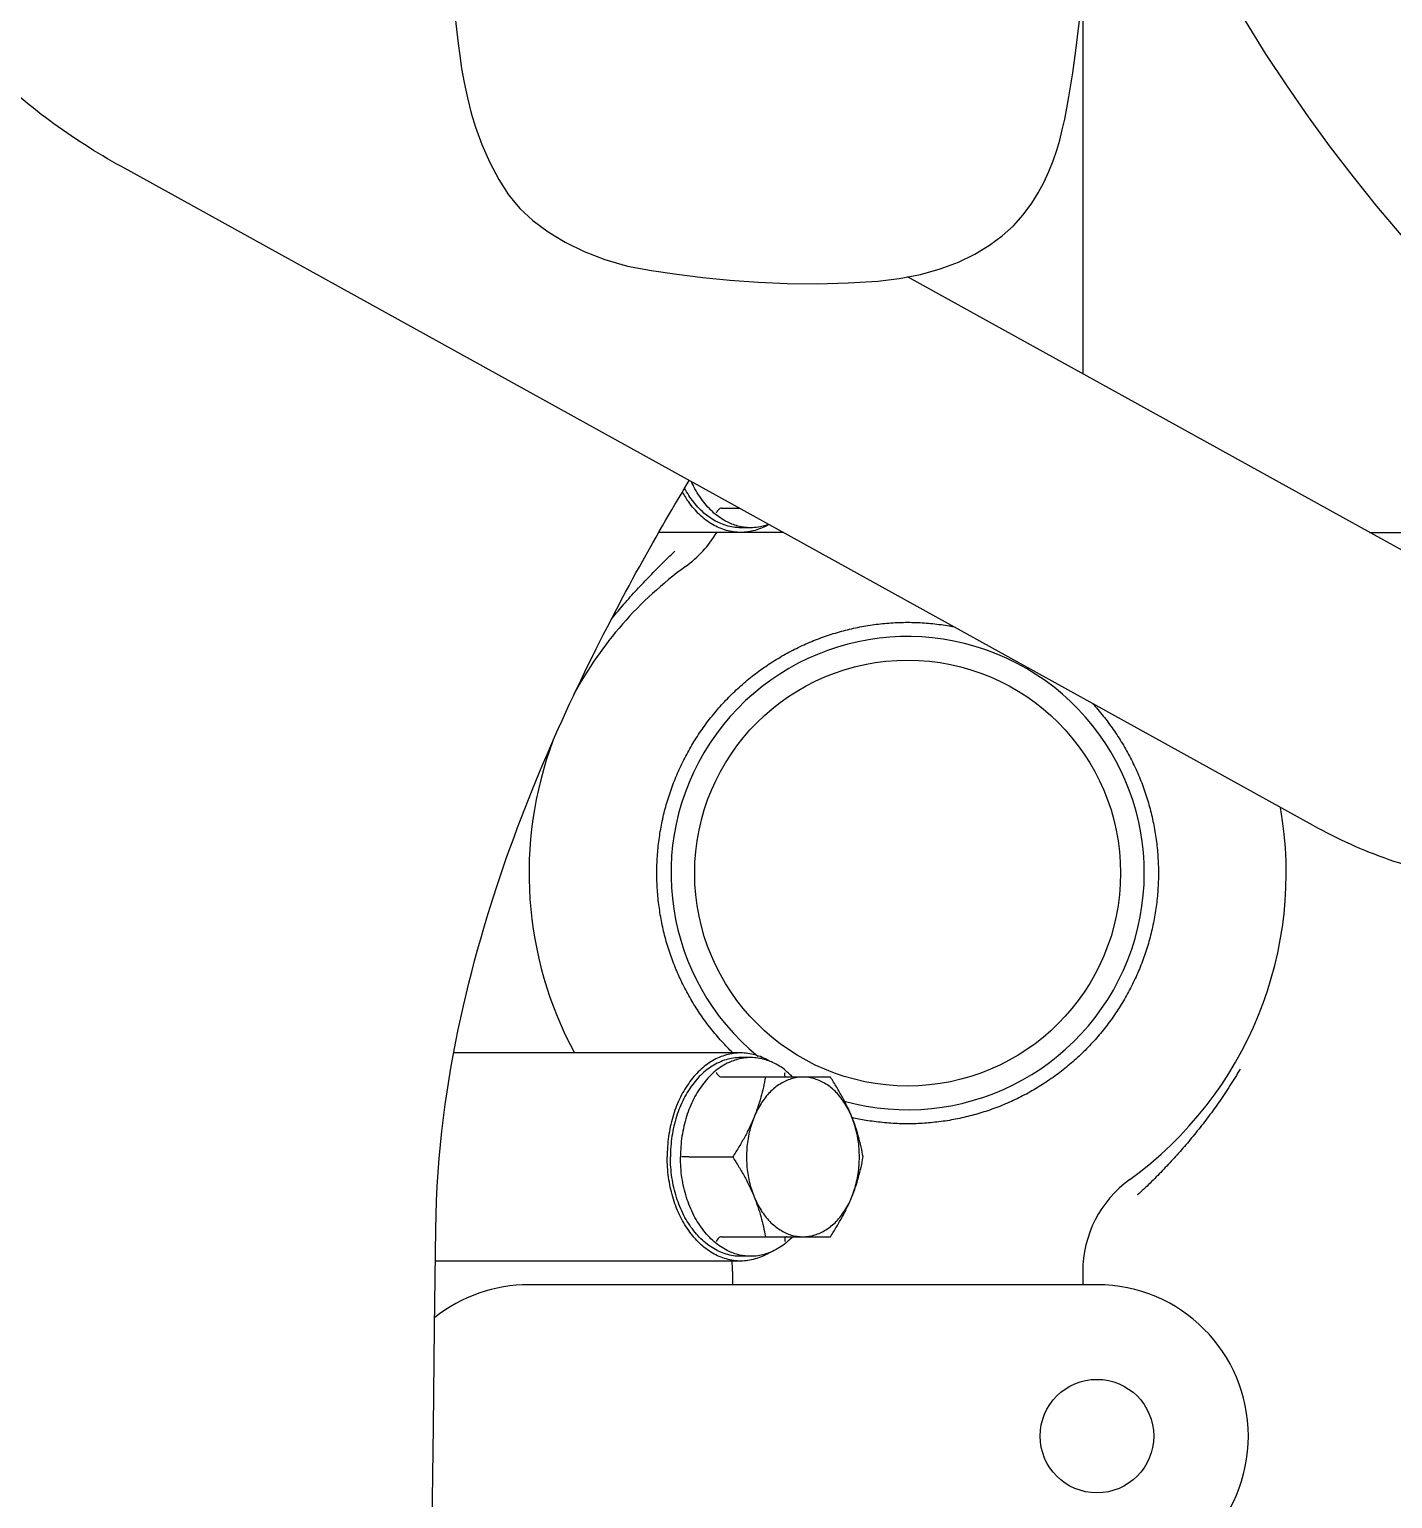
# Model space of a CAD drawing. Header units: millimetres. Extents: x 156850 to 204135, y 56350 to 74150.
# Drawn here: x 174527.2 to 174671.2, y 61961.4 to 62116.7 of the extents above; entities that cross this region are included whole.
import ezdxf

# ---------------------------------------------------------------- set-up
doc = ezdxf.new("R2010")
doc.units = ezdxf.units.MM
doc.header["$LTSCALE"] = 150
doc.layers.add('-----33 Equipment', color=5, linetype='Continuous')

# ---------------------------------------------------------------- blocks, each defined once
blk = doc.blocks.new('X-2F-PLAN$0$A$C73FA2420')
at = {"color": 0, "linetype": 'Continuous'}
for p, q in [((2278.25, 975.43), (2347.89, 1101.33)), ((2232.23, 1035.91), (2232.23, 1068.18)), ((2254.23, 1035.91), (2254.23, 1066.24)), ((2353.53, 1064.38), (2353.53, 1064.38)), ((2229.73, 998.28), (2229.73, 1058.28)), ((2309.23, 1031.45), (2309.23, 1044.58)), ((2243.23, 1041.38), (2243.23, 1036.76)), ((2234.8, 1037.94), (2234.8, 1026.43)), ((2251.67, 1026.43), (2251.67, 1037.94)), ((2311.8, 1037.94), (2311.8, 1036.09)), ((2231.12, 1036.78), (2229.73, 1036.78)), ((2232.73, 1034.85), (2232.73, 1035.91)), ((2253.73, 1034.85), (2253.73, 1035.91)), ((2309.73, 1034.85), (2309.73, 1035.91)), ((2304.5, 960.91), (2336.24, 1018.28)), ((2345.13, 1004.47), (2345.13, 1004.47)), ((2231.12, 999.78), (2229.73, 999.78)), ((2363.85, 999.78), (2326, 999.78)), ((2309.23, 969.46), (2309.23, 963.28))]:
    blk.add_line(p, q, dxfattribs=at)
for points in [[(2128.73, 1068.14), (2134.51, 1068.16), (2140.37, 1068.22), (2146.38, 1068.31), (2152.78, 1068.41), (2159.79, 1068.5), (2167.61, 1068.58), (2176.08, 1068.61), (2185.11, 1068.61), (2194.61, 1068.57), (2204.5, 1068.5), (2214.71, 1068.39), (2225.17, 1068.27), (2235.64, 1068.14)], [(2235.64, 1068.14), (2237.07, 1068.11), (2238.6, 1068.05), (2240.11, 1067.98), (2241.61, 1067.88), (2243.08, 1067.77), (2244.53, 1067.63), (2245.96, 1067.48), (2247.37, 1067.31), (2248.76, 1067.13), (2250.13, 1066.93), (2251.48, 1066.72), (2252.82, 1066.5), (2254.13, 1066.26), (2255.42, 1066.02), (2256.69, 1065.76), (2257.95, 1065.49), (2259.19, 1065.22), (2260.41, 1064.93), (2261.61, 1064.64), (2262.8, 1064.34), (2263.97, 1064.03), (2265.13, 1063.71), (2266.28, 1063.39), (2267.41, 1063.06), (2268.52, 1062.73), (2269.63, 1062.38), (2270.72, 1062.04), (2271.8, 1061.69), (2272.87, 1061.33), (2273.93, 1060.97), (2274.97, 1060.61), (2276.01, 1060.24), (2277.03, 1059.86), (2278.04, 1059.49), (2279.04, 1059.11), (2280.04, 1058.73), (2281.02, 1058.34), (2281.98, 1057.95), (2282.94, 1057.56), (2283.89, 1057.17), (2284.83, 1056.78), (2285.76, 1056.38), (2286.68, 1055.99), (2287.58, 1055.59), (2288.48, 1055.19), (2289.37, 1054.79), (2290.25, 1054.39), (2291.11, 1053.99), (2291.97, 1053.59), (2292.82, 1053.19), (2293.66, 1052.79), (2294.49, 1052.39), (2295.31, 1051.99), (2296.12, 1051.59), (2296.92, 1051.19), (2297.71, 1050.79), (2298.49, 1050.4), (2299.26, 1050), (2300.01, 1049.61), (2300.76, 1049.22), (2301.49, 1048.84), (2302.2, 1048.46), (2302.91, 1048.08), (2303.6, 1047.71), (2304.28, 1047.34), (2304.95, 1046.98), (2305.6, 1046.62), (2306.25, 1046.26), (2306.88, 1045.91), (2307.51, 1045.56), (2308.13, 1045.21), (2308.73, 1044.86), (2309.33, 1044.52), (2309.92, 1044.18), (2310.5, 1043.85), (2311.08, 1043.51), (2311.64, 1043.18), (2312.2, 1042.86), (2312.75, 1042.53), (2313.29, 1042.21), (2313.83, 1041.89), (2314.36, 1041.58), (2314.72, 1041.36)], [(2369.78, 1066.57), (2369.12, 1066.52), (2368.26, 1066.46), (2367.01, 1066.37), (2365.75, 1066.27), (2364.53, 1066.17), (2363.33, 1066.05), (2362.12, 1065.92), (2360.9, 1065.78), (2359.63, 1065.61), (2358.27, 1065.4), (2356.8, 1065.13), (2355.18, 1064.79), (2353.53, 1064.38)], [(2353.53, 1064.38), (2352.05, 1063.93), (2350.22, 1063.27), (2348.32, 1062.43), (2346.52, 1061.48), (2344.92, 1060.45), (2343.48, 1059.26), (2342.19, 1057.87), (2341.01, 1056.27), (2339.91, 1054.47), (2338.92, 1052.47), (2338.07, 1050.27), (2337.39, 1047.88), (2336.91, 1045.34), (2336.52, 1042.68), (2336.17, 1039.92), (2335.89, 1037.05), (2335.68, 1034.08), (2335.55, 1031.01), (2335.52, 1027.83), (2335.6, 1024.57), (2335.8, 1021.42)], [(2335.8, 1021.42), (2336.07, 1019.18), (2336.5, 1016.93), (2337.08, 1014.84), (2337.81, 1012.92), (2338.65, 1011.19), (2339.59, 1009.64), (2340.59, 1008.28), (2341.65, 1007.11), (2342.8, 1006.08), (2344.02, 1005.17), (2345.13, 1004.47)], [(2345.13, 1004.47), (2346.2, 1003.9), (2347.38, 1003.35), (2348.52, 1002.9), (2349.62, 1002.53), (2350.7, 1002.21), (2351.79, 1001.94), (2352.9, 1001.68), (2354.06, 1001.45), (2355.27, 1001.23), (2356.55, 1001.02), (2357.79, 1000.83)], [(2357.8, 1000.83), (2360.16, 1000.51), (2363.04, 1000.16), (2366.41, 999.79), (2370.27, 999.41), (2374.51, 999.05)]]:
    blk.add_lwpolyline(points, dxfattribs=at)
for centre, radius in [((2273.23, 1018.28), 22.5), ((2448.73, 841.29), 165.1), ((2213.73, 998.28), 6)]:
    blk.add_circle(centre, radius, dxfattribs=at)
for centre, radius, start, end in [((2213.73, 1058.28), 16, 0, 38.6206), ((2273.23, 1018.28), 40, 69.5541, 118.3723), ((2273.23, 1018.28), 40, 35.9117, 61.8029), ((2273.23, 1018.28), 25, 164.454, 140.7462), ((2315.35, 1048.78), 12, 215.9117, 239.3589), ((2231.12, 1048.78), 12, 270, 275.3387), ((2231.12, 987.78), 12, 35.9117, 90), ((2213.73, 998.28), 16, 180, 0), ((2273.23, 1018.28), 40, 215.9117, 279.9737)]:
    blk.add_arc(centre, radius, start, end, dxfattribs=at)
for points, start_tangent, end_tangent in [([(2347.89, 1101.33), (2350.22, 1105.25), (2352.76, 1108.94), (2355.49, 1112.37), (2358.4, 1115.49), (2361.44, 1118.28), (2364.58, 1120.69), (2367.78, 1122.7), (2371.01, 1124.33), (2374.23, 1125.58), (2377.44, 1126.46), (2380.63, 1127.01), (2383.78, 1127.21)], (0.484022, 0.875056), (0.999907, 0.013621)), ([(2300.02, 1049.61), (2301.44, 1048.43), (2302.99, 1047.06), (2304.47, 1045.67), (2305.89, 1044.27), (2307.25, 1042.86)], (0.778041, -0.628214), (0.6861, -0.727508)), ([(2232.23, 1035.91), (2232.45, 1037.43), (2233.07, 1038.89), (2234.09, 1040.24), (2235.46, 1041.41), (2237.12, 1042.38), (2239.02, 1043.1), (2241.09, 1043.54), (2243.23, 1043.69)], (0, 1), (1, 0)), ([(2254.23, 1035.91), (2254.02, 1037.43), (2253.4, 1038.89), (2252.38, 1040.24), (2251.01, 1041.41), (2249.35, 1042.38), (2247.44, 1043.1), (2245.38, 1043.54), (2243.23, 1043.69)], (0, 1), (-1, 0)), ([(2254.23, 1036.75), (2255.46, 1037.93), (2256.81, 1039.07), (2258.24, 1040.13), (2259.73, 1041.08), (2261.28, 1041.93), (2262.89, 1042.67), (2264.54, 1043.31), (2266.23, 1043.84), (2267.96, 1044.25), (2269.7, 1044.54), (2271.46, 1044.72), (2273.23, 1044.78)], (0.697032, 0.71704), (1, 0)), ([(2273.23, 1044.78), (2275, 1044.72), (2276.77, 1044.54), (2278.51, 1044.25), (2280.24, 1043.84), (2281.93, 1043.31), (2283.58, 1042.67), (2285.19, 1041.93), (2286.74, 1041.08), (2288.23, 1040.13), (2289.66, 1039.07), (2291.01, 1037.93), (2292.28, 1036.7), (2293.47, 1035.39), (2294.57, 1034), (2295.57, 1032.54), (2296.47, 1031.01), (2297.27, 1029.43), (2297.96, 1027.8), (2298.54, 1026.13), (2299.01, 1024.42), (2299.36, 1022.69), (2299.6, 1020.93), (2299.72, 1019.16), (2299.72, 1017.39), (2299.6, 1015.63), (2299.36, 1013.87), (2299.29, 1013.45)], (1, 0), (-0.182325, -0.983238)), ([(2232.73, 1035.91), (2232.79, 1036.69), (2233.25, 1038.21), (2234.14, 1039.63), (2235.43, 1040.88), (2237.06, 1041.92), (2238.96, 1042.7), (2241.05, 1043.18), (2243.23, 1043.34)], (0, 1), (1, 0)), ([(2232.83, 1035.88), (2233.25, 1037.15), (2234.14, 1038.57), (2235.43, 1039.82), (2237.06, 1040.86), (2238.96, 1041.64), (2241.05, 1042.12), (2243.23, 1042.28)], (0.1942, 0.980962), (1, 0)), ([(2253.73, 1035.91), (2253.68, 1036.69), (2253.22, 1038.21), (2252.33, 1039.63), (2251.04, 1040.88), (2249.41, 1041.92), (2247.5, 1042.7), (2245.42, 1043.18), (2243.23, 1043.34)], (0, 1), (-1, 0)), ([(2253.63, 1035.88), (2253.22, 1037.15), (2252.33, 1038.57), (2251.04, 1039.82), (2249.41, 1040.86), (2247.5, 1041.64), (2245.42, 1042.12), (2243.23, 1042.28)], (-0.1942, 0.980962), (-1, 0)), ([(2243.23, 1041.38), (2243.23, 1041.57), (2243.23, 1041.78), (2243.23, 1041.98), (2243.23, 1042.15)], (0, 1), (0, 1)), ([(2309.23, 1035.91), (2309.45, 1037.43), (2310.07, 1038.89), (2311.09, 1040.24), (2312.46, 1041.41), (2313.54, 1042.09)], (0, 1), (0.87916, 0.476527)), ([(2309.73, 1035.91), (2309.79, 1036.69), (2310.25, 1038.21), (2311.14, 1039.63), (2312.43, 1040.88), (2313.92, 1041.85)], (0, 1), (0.88285, 0.469654)), ([(2309.83, 1035.88), (2310.25, 1037.15), (2311.14, 1038.57), (2312.43, 1039.82), (2314.06, 1040.86), (2314.54, 1041.09)], (0.1942, 0.980962), (0.909632, 0.415414)), ([(2234.8, 1037.94), (2234.76, 1038.11), (2234.64, 1038.27), (2234.48, 1038.4), (2234.3, 1038.5)], (0, 1), (-0.92582, 0.377964)), ([(2251.67, 1037.94), (2251.71, 1038.11), (2251.83, 1038.27), (2251.99, 1038.4), (2252.17, 1038.5)], (0, 1), (0.92582, 0.377964)), ([(2311.8, 1037.94), (2311.76, 1038.11), (2311.64, 1038.27), (2311.48, 1038.4), (2311.3, 1038.5)], (0, 1), (-0.92582, 0.377964)), ([(2233.16, 1032.79), (2233.07, 1032.94), (2232.45, 1034.4), (2232.23, 1035.91)], (-0.527024, 0.84985), (0, 1)), ([(2232.73, 1034.85), (2232.79, 1035.63), (2232.83, 1035.88)], (0, 1), (0.1942, 0.980962)), ([(2243.23, 1036.76), (2242.17, 1036.1), (2241.11, 1035.49), (2240.06, 1034.96), (2239.02, 1034.5)], (-0.84076, -0.541408), (-0.92582, -0.377964)), ([(2247.45, 1034.5), (2246.41, 1034.96), (2245.36, 1035.49), (2244.3, 1036.1), (2243.23, 1036.76)], (-0.92582, 0.377964), (-0.84076, 0.541408)), ([(2253.31, 1032.79), (2253.4, 1032.94), (2254.02, 1034.4), (2254.23, 1035.91)], (0.527024, 0.84985), (0, 1)), ([(2253.73, 1034.85), (2253.68, 1035.63), (2253.63, 1035.88)], (0, 1), (-0.1942, 0.980962)), ([(2310.06, 1032.95), (2309.45, 1034.4), (2309.23, 1035.91)], (-0.503583, 0.863947), (0, 1)), ([(2309.73, 1034.85), (2309.79, 1035.63), (2309.83, 1035.88)], (0, 1), (0.1942, 0.980962)), ([(2233.15, 1032.79), (2232.79, 1034.08), (2232.73, 1034.85)], (-0.378535, 0.925587), (0, 1)), ([(2239.02, 1034.5), (2237.6, 1033.77), (2236.41, 1032.84), (2235.53, 1031.76), (2234.98, 1030.57), (2234.8, 1029.34)], (-0.92582, -0.377964), (0, -1)), ([(2239.02, 1034.5), (2237.98, 1034.11), (2236.93, 1033.79), (2235.87, 1033.52), (2234.8, 1033.31)], (-0.92582, -0.377964), (-0.985438, -0.170033)), ([(2247.45, 1034.5), (2245.84, 1035.01), (2244.12, 1035.27), (2242.35, 1035.27), (2240.63, 1035.01), (2239.02, 1034.5)], (-0.92582, 0.377964), (-0.92582, -0.377964)), ([(2251.67, 1029.34), (2251.48, 1030.58), (2250.94, 1031.76), (2250.06, 1032.84), (2248.88, 1033.77), (2247.45, 1034.5)], (0, 1), (-0.92582, 0.377964)), ([(2251.67, 1033.31), (2250.6, 1033.52), (2249.54, 1033.79), (2248.49, 1034.11), (2247.45, 1034.5)], (-0.985438, 0.170033), (-0.92582, 0.377964)), ([(2253.32, 1032.79), (2253.68, 1034.08), (2253.73, 1034.85)], (0.378535, 0.925587), (0, 1)), ([(2310.06, 1033.01), (2309.79, 1034.08), (2309.73, 1034.85)], (-0.340675, 0.940181), (0, 1)), ([(2234.18, 1031.09), (2234.14, 1031.14), (2233.25, 1032.56), (2233.15, 1032.79)], (-0.639571, 0.768732), (-0.378535, 0.925587)), ([(2252.28, 1031.09), (2252.33, 1031.14), (2253.22, 1032.56), (2253.32, 1032.79)], (0.639571, 0.768732), (0.378535, 0.925587)), ([(2234.35, 1030.9), (2234.18, 1031.09)], (-0.664574, 0.747223), (-0.639571, 0.768732)), ([(2234.48, 1031.26), (2234.3, 1031.21)], (-0.989806, -0.142419), (-0.92582, -0.377964)), ([(2234.68, 1031.24), (2234.64, 1031.25), (2234.48, 1031.26)], (-0.926496, 0.376304), (-0.989806, -0.142419)), ([(2234.8, 1031.06), (2234.76, 1031.18), (2234.68, 1031.24)], (0, 1), (-0.926496, 0.376304)), ([(2251.67, 1031.06), (2251.71, 1031.18), (2251.79, 1031.24)], (0, 1), (0.926936, 0.375219)), ([(2251.79, 1031.24), (2251.83, 1031.25), (2251.99, 1031.26)], (0.926936, 0.375219), (0.989806, -0.142419)), ([(2251.99, 1031.26), (2252.17, 1031.21)], (0.989806, -0.142419), (0.92582, -0.377964)), ([(2252.12, 1030.9), (2252.28, 1031.09)], (0.664539, 0.747253), (0.639571, 0.768732)), ([(2234.77, 1030.46), (2234.35, 1030.9)], (-0.719955, 0.694021), (-0.664574, 0.747223)), ([(2251.7, 1030.46), (2252.12, 1030.9)], (0.719955, 0.694021), (0.664539, 0.747253)), ([(2234.8, 1029.34), (2234.99, 1028.1), (2235.53, 1026.91), (2236.41, 1025.83), (2237.59, 1024.91), (2239.02, 1024.17)], (0, -1), (0.92582, -0.377964)), ([(2247.45, 1024.17), (2248.87, 1024.9), (2250.06, 1025.83), (2250.94, 1026.91), (2251.48, 1028.1), (2251.67, 1029.34)], (0.92582, 0.377964), (0, 1)), ([(2234.8, 1026.43), (2235.87, 1025.77), (2236.93, 1025.17), (2237.98, 1024.63), (2239.02, 1024.17)], (0.84076, -0.541408), (0.92582, -0.377964)), ([(2247.45, 1024.17), (2248.49, 1024.63), (2249.54, 1025.17), (2250.6, 1025.77), (2251.67, 1026.43)], (0.92582, 0.377964), (0.84076, 0.541408)), ([(2239.02, 1024.17), (2240.06, 1023.78), (2241.11, 1023.46), (2242.17, 1023.19), (2243.23, 1022.99)], (0.92582, -0.377964), (0.985438, -0.170033)), ([(2239.02, 1024.17), (2240.63, 1023.67), (2242.35, 1023.41), (2244.12, 1023.41), (2245.84, 1023.67), (2247.45, 1024.17)], (0.92582, -0.377964), (0.92582, 0.377964)), ([(2243.23, 1022.99), (2244.3, 1023.19), (2245.36, 1023.46), (2246.41, 1023.78), (2247.45, 1024.17)], (0.985438, 0.170033), (0.92582, 0.377964)), ([(2273.23, 991.78), (2271.46, 991.84), (2269.7, 992.01), (2267.96, 992.31), (2266.23, 992.72), (2264.54, 993.24), (2262.89, 993.88), (2261.28, 994.63), (2259.73, 995.48), (2258.24, 996.43), (2256.81, 997.48), (2255.46, 998.62), (2254.19, 999.85), (2253, 1001.17), (2251.9, 1002.56), (2250.9, 1004.02), (2249.99, 1005.54), (2249.2, 1007.12), (2248.5, 1008.75), (2247.92, 1010.43), (2247.46, 1012.13), (2247.1, 1013.87), (2246.87, 1015.63), (2246.75, 1017.39), (2246.75, 1019.16), (2246.87, 1020.93), (2247.1, 1022.69), (2247.39, 1024.16)], (-1, 0.000003), (0.221887, 0.975072)), ([(2291.16, 998.76), (2291.01, 998.62), (2289.66, 997.48), (2288.23, 996.43), (2286.74, 995.48), (2285.19, 994.63), (2283.58, 993.88), (2281.93, 993.24), (2280.24, 992.72), (2278.51, 992.31), (2276.77, 992.01), (2275, 991.84), (2273.23, 991.78)], (-0.736363, -0.676587), (-1, 0.000003)), ([(2252.51, 983.16), (2250.77, 984.22), (2249.11, 985.33), (2247.51, 986.48), (2245.98, 987.67), (2244.52, 988.88), (2243.12, 990.12), (2241.77, 991.38), (2240.47, 992.66), (2239.22, 993.98)], (-0.864194, 0.503158), (-0.680538, 0.732713)), ([(2271.73, 950.33), (2271.92, 954.67), (2272.47, 958.98), (2273.38, 963.24), (2274.65, 967.41), (2276.28, 971.49), (2278.25, 975.43)], (0, 1), (0.484022, 0.875056))]:
    blk.add_spline(points, degree=3, dxfattribs=dict(at, start_tangent=start_tangent, end_tangent=end_tangent))
blk = doc.blocks.new('X-2F-PLAN$0$zw$C47F')
at = {"layer": '-----33 Equipment'}
blk.add_blockref('X-2F-PLAN$0$A$C73FA2420', (2898.05, 848.02), dxfattribs=at)

msp = doc.modelspace()

# ---------------------------------------------------------------- block references
at = {"layer": '-----33 Equipment', "rotation": 90.00000000000001}
msp.add_blockref('X-2F-PLAN$0$zw$C47F', (176486.3, 56856.22), dxfattribs=at)

doc.saveas('drawing.dxf')
